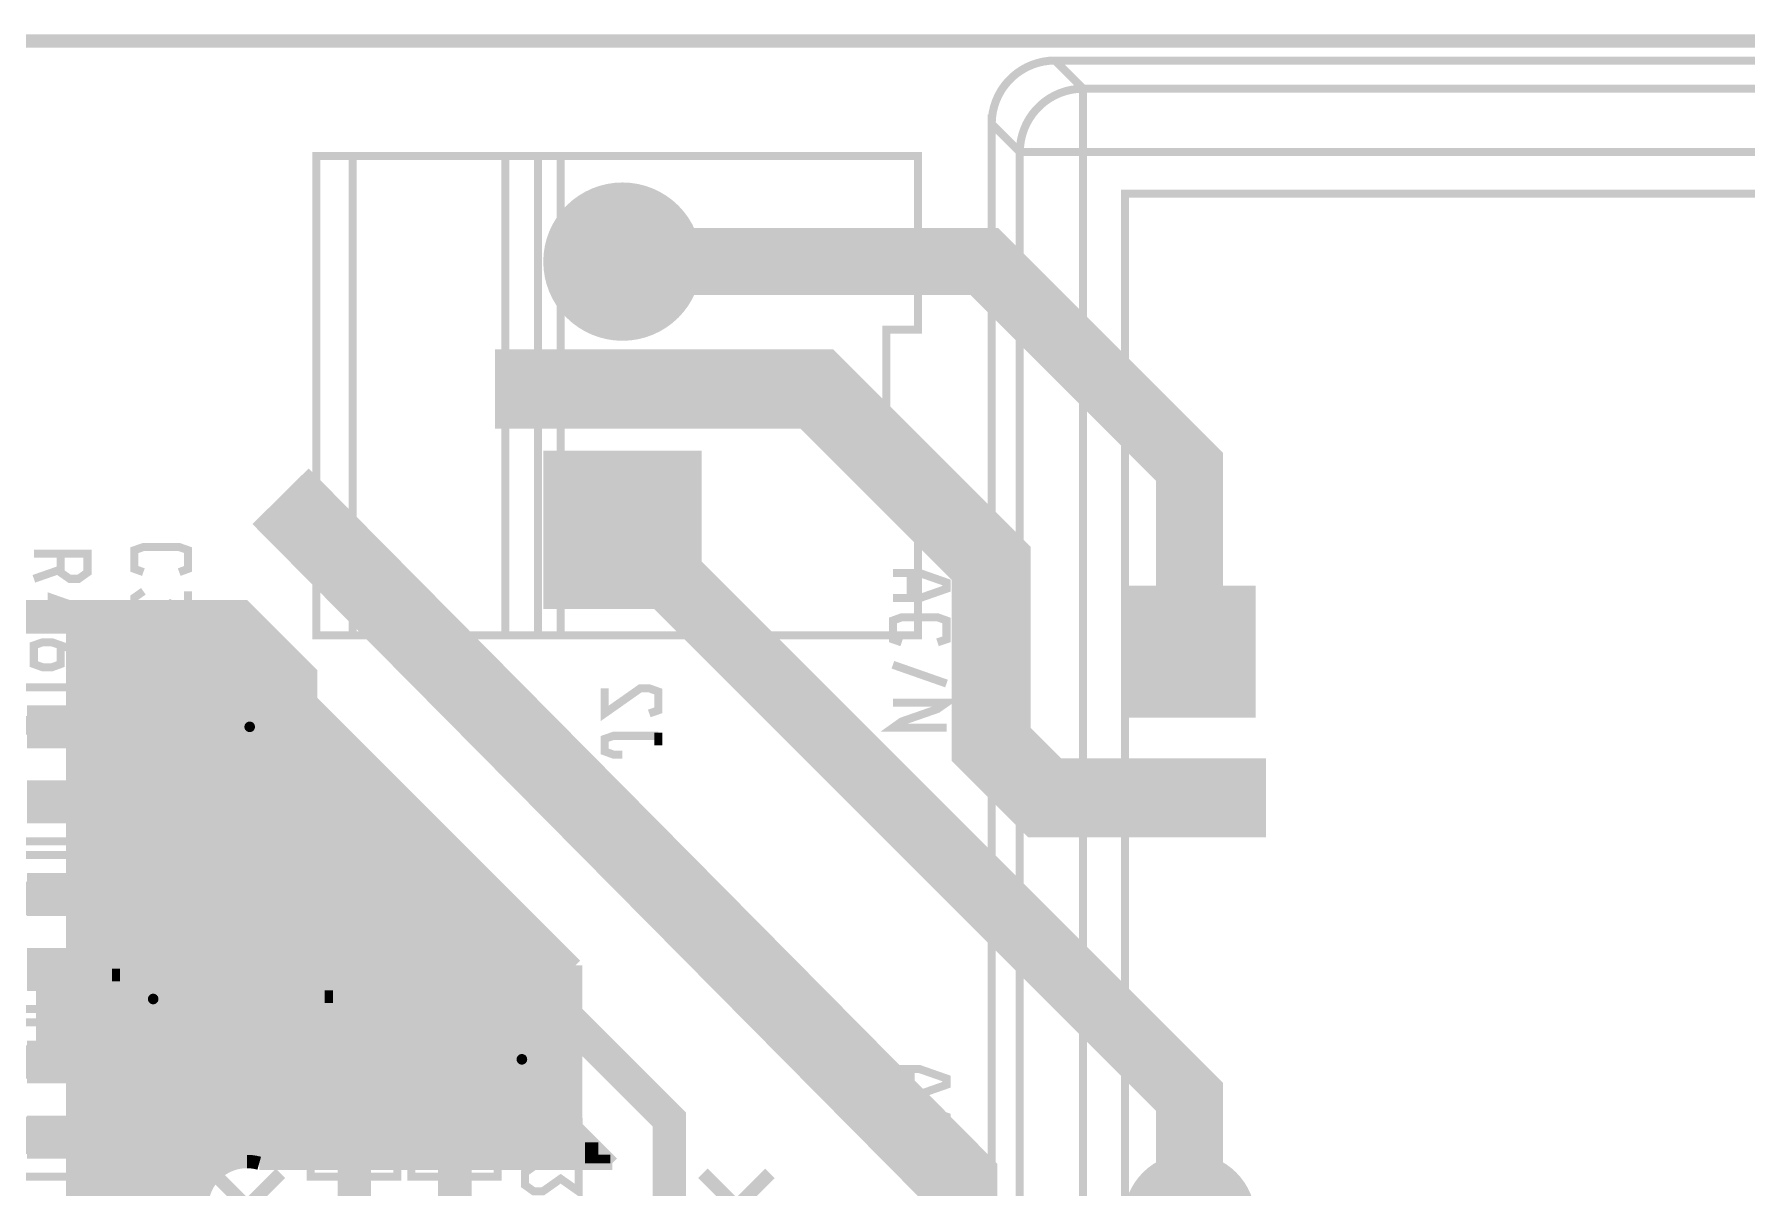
# Model space of a CAD drawing. Extents: x -20 to 155, y -91 to 215.
# Drawn here: x 41.56 to 74, y 193.27 to 215.13 of the extents above; entities that cross this region are included whole.
import ezdxf

# ---------------------------------------------------------------- set-up
doc = ezdxf.new("R2010")
doc.units = 0
doc.header["$MEASUREMENT"] = 0
doc.layers.get('0').update_dxf_attribs({"linetype": 'CONTINUOUS'})
for name, color, linetype in [('25-334-0_BOT', 7, 'CONTINUOUS'), ('25-334-0_DRD', 7, 'CONTINUOUS'), ('25-334-0_DRL', 2, 'CONTINUOUS'), ('25-334-0_IN1', 4, 'CONTINUOUS'), ('25-334-0_IN2', 3, 'CONTINUOUS'), ('25-334-0_SMB', 5, 'CONTINUOUS'), ('25-334-0_SMT', 10, 'CONTINUOUS'), ('25-334-0_SPT', 14, 'CONTINUOUS'), ('25-334-0_SSB', 9, 'CONTINUOUS'), ('25-334-0_SST', 12, 'CONTINUOUS'), ('25-334-0_TOP', 11, 'CONTINUOUS'), ('THRUHOLE_TAP', 15, 'CONTINUOUS')]:
    doc.layers.add(name, color=color, linetype=linetype)

# ---------------------------------------------------------------- blocks, each defined once
blk = doc.blocks.new('ROUND_19')
at = {"const_width": 1.24968}
blk.add_lwpolyline([(-0.62484, 0, 1), (0.62484, 0, 1)], format="xyb", close=True, dxfattribs=at)
blk = doc.blocks.new('ROUND_21')
at = {"const_width": 1.49987}
blk.add_lwpolyline([(-0.749934, 0, 1), (0.749934, 0, 1)], format="xyb", close=True, dxfattribs=at)
blk = doc.blocks.new('SQUARE_22')
blk.add_solid([(1.49987, 1.49987), (1.49987, -1.49987), (-1.49987, 1.49987), (-1.49987, -1.49987)])
blk = doc.blocks.new('SQUARE_46')
blk.add_solid([(1.24968, 1.24968), (1.24968, -1.24968), (-1.24968, 1.24968), (-1.24968, -1.24968)])
blk = doc.blocks.new('ROUND_66')
at = {"const_width": 0.35052}
blk.add_lwpolyline([(-0.17526, 0, 1), (0.17526, 0, 1)], format="xyb", close=True, dxfattribs=at)
blk = doc.blocks.new('ROUND_39')
at = {"const_width": 0.90043}
blk.add_lwpolyline([(-0.450214, 0, 1), (0.450214, 0, 1)], format="xyb", close=True, dxfattribs=at)
blk = doc.blocks.new('ROUND_72')
at = {"const_width": 0.7493}
blk.add_lwpolyline([(-0.37465, 0, 1), (0.37465, 0, 1)], format="xyb", close=True, dxfattribs=at)
blk = doc.blocks.new('ROUND_87')
at = {"const_width": 0.10033}
blk.add_lwpolyline([(-0.050164, 0, 1), (0.050164, 0, 1)], format="xyb", close=True, dxfattribs=at)
blk = doc.blocks.new('RECTANGLE_5')
blk.add_solid([(0.4826, 0.4064), (0.4826, -0.4064), (-0.4826, 0.4064), (-0.4826, -0.4064)])
blk = doc.blocks.new('ROUND_75')
at = {"const_width": 0.10033}
blk.add_lwpolyline([(-0.050164, 0, 1), (0.050164, 0, 1)], format="xyb", close=True, dxfattribs=at)

msp = doc.modelspace()

# ---------------------------------------------------------------- linework, layer by layer
at = {"layer": '25-334-0_BOT'}
for points, const_width in [([(42.291, 203.835), (42.291, 190.07836)], 0.254), ([(45.466, 203.835), (42.291, 203.835)], 0.254), ([(45.60316, 203.69784), (42.291, 203.69784)], 0.254), ([(42.5196, 203.835), (42.5196, 190.0809)], 0.254), ([(42.7482, 203.835), (42.7482, 190.0555)], 0.254), ([(42.9768, 203.835), (42.9768, 190.0555)], 0.254), ([(43.2054, 203.835), (43.2054, 190.0555)], 0.254), ([(43.434, 203.835), (43.434, 190.0555)], 0.254), ([(43.6626, 203.835), (43.6626, 190.0555)], 0.254), ([(43.8912, 203.835), (43.8912, 190.0555)], 0.254), ([(44.1198, 203.835), (44.1198, 190.0555)], 0.254), ([(44.3484, 203.835), (44.3484, 190.0555)], 0.254), ([(44.577, 203.835), (44.577, 190.0555)], 0.254), ([(44.8056, 203.835), (44.8056, 193.25336)], 0.254), ([(45.0342, 203.835), (45.0342, 193.56324)], 0.254), ([(45.2628, 203.835), (45.2628, 193.70294)], 0.254), ([(45.466, 203.835), (51.816, 197.485)], 0.254), ([(45.4914, 203.8096), (45.4914, 193.7639)], 0.254), ([(45.83176, 203.46924), (42.291, 203.46924)], 0.254), ([(45.72, 203.581), (45.72, 193.76136)], 0.254), ([(45.9486, 203.3524), (45.9486, 193.7385)], 0.254), ([(46.06036, 203.24064), (42.291, 203.24064)], 0.254), ([(46.28896, 203.01204), (42.291, 203.01204)], 0.254), ([(46.1772, 203.1238), (46.1772, 193.7385)], 0.254), ([(46.51756, 202.78344), (42.291, 202.78344)], 0.254), ([(46.4058, 202.8952), (46.4058, 193.7385)], 0.254), ([(46.6344, 202.6666), (46.6344, 193.7385)], 0.254), ([(46.74616, 202.55484), (42.291, 202.55484)], 0.254), ([(46.97476, 202.32624), (42.291, 202.32624)], 0.254), ([(46.863, 202.438), (46.863, 193.7385)], 0.254), ([(47.20336, 202.09764), (42.291, 202.09764)], 0.254), ([(45.6438, 197.5358), (45.6438, 202.0062)], 0.3048), ([(47.0916, 202.2094), (47.0916, 193.7385)], 0.254), ([(47.43196, 201.86904), (42.291, 201.86904)], 0.254), ([(47.3202, 201.9808), (47.3202, 193.7385)], 0.254), ([(47.5488, 201.7522), (47.5488, 193.7385)], 0.254), ([(47.66056, 201.64044), (42.291, 201.64044)], 0.254), ([(47.88916, 201.41184), (42.291, 201.41184)], 0.254), ([(47.7774, 201.5236), (47.7774, 193.7385)], 0.254), ([(48.11776, 201.18324), (42.291, 201.18324)], 0.254), ([(48.006, 201.295), (48.006, 193.7385)], 0.254), ([(48.2346, 201.0664), (48.2346, 193.7385)], 0.254), ([(48.34636, 200.95464), (42.291, 200.95464)], 0.254), ([(48.57496, 200.72604), (42.291, 200.72604)], 0.254), ([(48.4632, 200.8378), (48.4632, 193.7385)], 0.254), ([(48.80356, 200.49744), (42.291, 200.49744)], 0.254), ([(48.6918, 200.6092), (48.6918, 193.7385)], 0.254), ([(48.9204, 200.3806), (48.9204, 193.7385)], 0.254), ([(49.03216, 200.26884), (42.291, 200.26884)], 0.254), ([(49.149, 200.152), (49.149, 193.7385)], 0.254), ([(49.26076, 200.04024), (42.291, 200.04024)], 0.254), ([(49.48936, 199.81164), (42.291, 199.81164)], 0.254), ([(49.3776, 199.9234), (49.3776, 193.7385)], 0.254), ([(49.71796, 199.58304), (42.291, 199.58304)], 0.254), ([(49.6062, 199.6948), (49.6062, 193.7385)], 0.254), ([(49.8348, 199.4662), (49.8348, 193.7385)], 0.254), ([(49.94656, 199.35444), (42.291, 199.35444)], 0.254), ([(50.17516, 199.12584), (42.291, 199.12584)], 0.254), ([(50.0634, 199.2376), (50.0634, 193.7385)], 0.254), ([(50.40376, 198.89724), (42.291, 198.89724)], 0.254), ([(50.292, 199.009), (50.292, 193.7385)], 0.254), ([(50.5206, 198.7804), (50.5206, 193.7385)], 0.254), ([(50.63236, 198.66864), (42.291, 198.66864)], 0.254), ([(50.86096, 198.44004), (42.291, 198.44004)], 0.254), ([(50.7492, 198.5518), (50.7492, 193.7385)], 0.254), ([(51.08956, 198.21144), (42.291, 198.21144)], 0.254), ([(50.9778, 198.3232), (50.9778, 193.7385)], 0.254), ([(51.2064, 198.0946), (51.2064, 193.7385)], 0.254), ([(51.31816, 197.98284), (42.291, 197.98284)], 0.254), ([(51.435, 197.866), (51.435, 193.7385)], 0.254), ([(51.54676, 197.75424), (42.291, 197.75424)], 0.254), ([(51.77536, 197.52564), (42.291, 197.52564)], 0.254), ([(51.6636, 197.6374), (51.6636, 193.7385)], 0.254), ([(51.816, 197.485), (51.816, 194.437)], 0.254), ([(51.816, 197.29704), (42.291, 197.29704)], 0.254), ([(51.816, 197.06844), (42.291, 197.06844)], 0.254), ([(51.816, 196.83984), (42.291, 196.83984)], 0.254), ([(51.816, 196.61124), (42.291, 196.61124)], 0.254), ([(51.816, 196.38264), (42.291, 196.38264)], 0.254), ([(51.816, 196.15404), (42.291, 196.15404)], 0.254), ([(51.816, 195.92544), (42.291, 195.92544)], 0.254), ([(51.816, 195.69684), (42.291, 195.69684)], 0.254), ([(51.816, 195.46824), (42.291, 195.46824)], 0.254), ([(51.816, 195.23964), (42.291, 195.23964)], 0.254), ([(51.816, 195.01104), (42.291, 195.01104)], 0.254), ([(51.816, 194.78244), (42.291, 194.78244)], 0.254), ([(51.816, 194.55384), (42.291, 194.55384)], 0.254), ([(51.92776, 194.32524), (42.291, 194.32524)], 0.254), ([(51.816, 194.437), (52.5145, 193.7385)], 0.254), ([(51.8922, 194.3608), (51.8922, 193.7385)], 0.254), ([(52.15636, 194.09664), (42.291, 194.09664)], 0.254), ([(52.1208, 194.1322), (52.1208, 193.7385)], 0.254), ([(52.3494, 193.9036), (52.3494, 193.7385)], 0.254), ([(52.38496, 193.86804), (42.291, 193.86804)], 0.254), ([(45.1358, 193.63944), (42.291, 193.63944)], 0.254), ([(52.5145, 193.7385), (45.82414, 193.7385)], 0.254), ([(44.8945, 193.41084), (42.291, 193.41084)], 0.254), ([(44.77766, 193.18224), (42.291, 193.18224)], 0.254)]:
    msp.add_lwpolyline(points, dxfattribs=dict(at, const_width=const_width))
at = {"layer": '25-334-0_BOT', "const_width": 0.254}
for points in [[(45.593, 193.77152, 0.4142136), (44.73448, 192.913)], [(45.82414, 193.7385, 0.0683584), (45.593, 193.77025)]]:
    msp.add_lwpolyline(points, format="xyb", dxfattribs=at)
at = {"layer": '25-334-0_DRD', "const_width": 0.254}
for points in [[(-15.99946, -4.99872), (155.00096, -4.99872), (155.00096, 215.00084), (-4.99872, 215.00084), (-4.99872, 189.35954), (-15.99946, 189.35954), (-15.99946, -4.99872)], [(52.705, 212.09), (52.705, 209.55)], [(53.975, 210.82), (51.435, 210.82)], [(52.705, 207.01), (52.705, 204.47)], [(53.975, 205.74), (51.435, 205.74)], [(62.8142, 203.1746), (63.4492, 203.8096)], [(62.8142, 203.6826), (62.8142, 203.1746)], [(63.4492, 203.0476), (62.8142, 203.6826)], [(63.4492, 203.8096), (64.0842, 203.1746)], [(64.0842, 203.6826), (63.4492, 203.0476)], [(64.0842, 203.1746), (64.0842, 203.6826)], [(46.2788, 202.6412), (45.0088, 201.3712)], [(46.2788, 201.3712), (45.0088, 202.6412)], [(44.45, 197.485), (43.18, 196.215)], [(44.45, 196.215), (43.18, 197.485)], [(51.435, 196.342), (50.165, 195.072)], [(51.435, 195.072), (50.165, 196.342)], [(46.228, 193.548), (44.958, 192.278)], [(46.228, 192.278), (44.958, 193.548)], [(55.499, 193.548), (54.229, 192.278)], [(55.499, 192.278), (54.229, 193.548)]]:
    msp.add_lwpolyline(points, dxfattribs=at)
at = {"layer": '25-334-0_DRL'}
for points, const_width in [([(-15.99946, -4.99872), (155.00096, -4.99872), (155.00096, 215.00084), (-4.99872, 215.00084), (-4.99872, 189.35954), (-15.99946, 189.35954), (-15.99946, -4.99872)], 0.254), ([(50.292, 208.407), (56.388, 208.407), (59.69, 205.105), (59.69, 201.676), (60.706, 200.66), (64.897, 200.66)], 1.4986), ([(66.167, 188.976), (61.468, 188.976), (59.055, 191.389), (59.055, 193.421), (46.228, 206.375)], 1.4986)]:
    msp.add_lwpolyline(points, dxfattribs=dict(at, const_width=const_width))
at = {"layer": '25-334-0_SSB', "const_width": 0.1524}
for points in [[(51.5366, 212.81898), (51.5366, 203.74102), (58.3057, 203.74102), (58.3057, 207.03032), (57.70372, 207.03032), (57.70372, 209.52968), (58.3057, 209.52968), (58.3057, 212.81898), (51.5366, 212.81898), (51.1048, 212.81898), (50.48504, 212.81898), (50.48504, 203.74102), (47.59452, 203.74102), (46.90364, 203.74102), (46.90364, 212.81898), (47.59452, 212.81898), (47.59452, 203.74102)], [(50.48504, 212.81898), (47.59452, 212.81898)], [(51.1048, 203.74102), (51.1048, 212.81898)], [(53.27396, 211.38896), (53.27396, 210.25104), (52.9844, 210.5406), (52.9844, 211.0994), (52.4256, 211.0994), (52.13604, 211.38896), (53.27396, 211.38896), (52.9844, 211.0994)], [(52.13604, 211.38896), (52.13604, 210.25104)], [(52.4256, 211.0994), (52.4256, 210.5406), (52.13604, 210.25104), (53.27396, 210.25104)], [(52.9844, 210.5406), (52.4256, 210.5406)], [(53.27396, 206.30896), (53.27396, 205.17104), (52.9844, 205.4606), (52.9844, 206.0194), (52.4256, 206.0194), (52.13604, 206.30896), (53.27396, 206.30896), (52.9844, 206.0194)], [(52.13604, 206.30896), (52.13604, 205.17104)], [(52.4256, 206.0194), (52.4256, 205.4606), (52.13604, 205.17104), (53.27396, 205.17104)], [(52.9844, 205.4606), (52.4256, 205.4606)], [(50.48504, 203.74102), (51.1048, 203.74102), (51.5366, 203.74102)], [(52.36718, 202.73518), (52.36718, 202.2602), (53.04282, 202.73518), (53.213, 202.73518), (53.38318, 202.67422), (53.38318, 202.31862), (53.213, 202.2602)], [(52.705, 201.48042), (52.53482, 201.48042), (52.36718, 201.54138), (52.36718, 201.7776), (52.53482, 201.83602), (53.38318, 201.83602)], [(53.38318, 201.89698), (53.38318, 201.65822)]]:
    msp.add_lwpolyline(points, dxfattribs=at)
at = {"layer": '25-334-0_SST', "const_width": 0.1524}
for points in [[(60.89904, 214.63, 0.4142136), (59.70016, 213.43112)], [(61.43244, 214.0966, 0.4142136), (60.23356, 212.89772)]]:
    msp.add_lwpolyline(points, format="xyb", dxfattribs=at)
for points in [[(60.23102, 212.89772), (61.43244, 212.89772), (61.43244, 214.0966), (60.89904, 214.63)], [(60.89904, 214.63), (104.20096, 214.63), (103.66756, 214.0966)], [(104.86644, 212.89772), (103.66756, 212.89772), (61.43244, 212.89772), (61.43244, 190.96228), (103.66756, 190.96228), (103.66756, 212.89772), (103.66756, 214.0966), (61.43244, 214.0966)], [(59.70016, 190.42888), (59.70016, 213.43112), (60.23102, 212.89772), (60.23102, 190.96228), (59.70016, 190.42888)], [(62.22492, 191.75476), (100.8761, 191.75476), (102.87508, 193.75374), (102.87508, 212.10524), (62.22492, 212.10524), (62.22492, 191.75476)], [(42.0624, 205.28534), (42.0624, 204.92974), (42.23258, 204.81036), (42.40276, 204.81036), (42.5704, 204.92974), (42.5704, 205.28534), (41.5544, 205.28534)], [(43.62958, 204.93736), (43.4594, 204.99832), (43.4594, 205.35392), (43.62958, 205.41234), (44.30776, 205.41234), (44.4754, 205.35392), (44.4754, 204.99832), (44.30776, 204.93736)], [(42.0624, 204.98816), (41.5544, 204.81036)], [(57.82818, 204.4446), (58.33618, 204.4446), (58.84418, 204.6224), (58.84418, 204.74178), (58.33618, 204.91958), (57.82818, 204.91958)], [(58.166, 204.4446), (58.166, 204.91958)], [(41.89476, 203.97216), (41.89476, 204.44714), (42.5704, 204.21092), (42.5704, 204.09154), (41.5544, 204.09154)], [(43.62958, 204.57414), (43.4594, 204.45476), (43.4594, 204.21854), (43.62958, 204.09916), (43.79976, 204.09916), (44.13758, 204.33792), (44.4754, 204.09916), (44.4754, 204.57414)], [(57.99582, 203.6064), (57.82818, 203.66482), (57.82818, 204.02042), (57.99582, 204.08138), (58.674, 204.08138), (58.84418, 204.02042), (58.84418, 203.66482), (58.674, 203.6064)], [(43.62958, 203.73594), (43.4594, 203.67752), (43.4594, 203.32192), (43.62958, 203.26096), (43.9674, 203.26096), (44.13758, 203.38034), (44.13758, 203.73594), (44.4754, 203.73594), (44.4754, 203.26096)], [(42.0624, 203.55052), (42.0624, 203.19492), (41.89476, 203.13396), (41.72458, 203.13396), (41.5544, 203.19492), (41.5544, 203.55052), (41.72458, 203.60894), (41.89476, 203.60894), (42.5704, 203.37272)], [(58.84418, 202.82662), (57.82818, 203.18222)], [(41.0845, 202.7555), (41.0845, 199.8345), (42.7228, 199.8345), (42.7228, 202.7555), (41.0845, 202.7555)], [(42.9895, 202.7555), (42.9895, 199.8345), (44.6278, 199.8345), (44.6278, 202.7555), (42.9895, 202.7555)], [(58.84418, 201.98842), (57.82818, 201.98842), (57.99582, 202.1078), (58.674, 202.34402), (58.84418, 202.4634), (57.82818, 202.4634)], [(45.65142, 202.26528), (45.65142, 201.90968), (45.81906, 201.7903), (45.98924, 201.7903), (46.15942, 201.90968), (46.15942, 202.26528), (45.14342, 202.26528)], [(45.65142, 201.9681), (45.14342, 201.7903)], [(45.48124, 200.9521), (45.48124, 201.42708), (46.15942, 201.19086), (46.15942, 201.07148), (45.14342, 201.07148)], [(45.14342, 200.41108), (45.31106, 200.53046), (45.48124, 200.58888), (45.81906, 200.58888), (45.98924, 200.53046), (46.15942, 200.41108), (46.15942, 200.2917), (45.98924, 200.17486), (45.81906, 200.1139), (45.48124, 200.1139), (45.31106, 200.17486), (45.14342, 200.2917), (45.14342, 200.41108)], [(42.7355, 196.6595), (42.7355, 199.5805), (41.0972, 199.5805), (41.0972, 196.6595), (42.7355, 196.6595)], [(46.5455, 196.6595), (46.5455, 199.5805), (44.9072, 199.5805), (44.9072, 196.6595), (46.5455, 196.6595)], [(43.61942, 199.21728), (43.61942, 198.86168), (43.78706, 198.7423), (43.95724, 198.7423), (44.12742, 198.86168), (44.12742, 199.21728), (43.11142, 199.21728)], [(43.61942, 198.9201), (43.11142, 198.7423)], [(47.31258, 198.33336), (47.1424, 198.39432), (47.1424, 198.74992), (47.31258, 198.80834), (47.99076, 198.80834), (48.1584, 198.74992), (48.1584, 198.39432), (47.99076, 198.33336)], [(49.5554, 198.80834), (49.5554, 198.45274), (49.72558, 198.33336), (49.89576, 198.33336), (50.0634, 198.45274), (50.0634, 198.80834), (49.0474, 198.80834)], [(49.5554, 198.51116), (49.0474, 198.33336)], [(43.44924, 197.9041), (43.44924, 198.37908), (44.12742, 198.14286), (44.12742, 198.02348), (43.11142, 198.02348)], [(47.31258, 197.97014), (47.1424, 197.85076), (47.1424, 197.61454), (47.31258, 197.49516), (47.48276, 197.49516), (47.82058, 197.73392), (48.1584, 197.49516), (48.1584, 197.97014)], [(49.21758, 197.97014), (49.0474, 197.85076), (49.0474, 197.61454), (49.21758, 197.49516), (49.38776, 197.49516), (49.72558, 197.73392), (50.0634, 197.49516), (50.0634, 197.97014)], [(43.11142, 197.18528), (43.11142, 197.4215)], [(43.11142, 197.30466), (44.12742, 197.30466), (43.95724, 197.4215)], [(47.1424, 196.77634), (47.1424, 197.01256)], [(47.1424, 196.89572), (48.1584, 196.89572), (47.99076, 197.01256)], [(49.5554, 197.07352), (49.5554, 196.71792), (49.38776, 196.65696), (49.21758, 196.65696), (49.0474, 196.71792), (49.0474, 197.07352), (49.21758, 197.13194), (49.38776, 197.13194), (50.0634, 196.89572)], [(42.7355, 193.4845), (42.7355, 196.4055), (41.0972, 196.4055), (41.0972, 193.4845), (42.7355, 193.4845)], [(42.9895, 196.4055), (42.9895, 193.4845), (44.6278, 193.4845), (44.6278, 196.4055), (42.9895, 196.4055)], [(46.7995, 196.4055), (46.7995, 193.4845), (48.4378, 193.4845), (48.4378, 196.4055), (46.7995, 196.4055)], [(48.7045, 196.4055), (48.7045, 193.4845), (50.3428, 193.4845), (50.3428, 196.4055), (48.7045, 196.4055)], [(57.82818, 195.0466), (58.33618, 195.0466), (58.84418, 195.2244), (58.84418, 195.34378), (58.33618, 195.52158), (57.82818, 195.52158)], [(58.166, 195.0466), (58.166, 195.52158)], [(57.99582, 194.2084), (57.82818, 194.26682), (57.82818, 194.62242), (57.99582, 194.68338), (58.674, 194.68338), (58.84418, 194.62242), (58.84418, 194.26682), (58.674, 194.2084)], [(51.36642, 194.51828), (51.36642, 194.16268), (51.53406, 194.0433), (51.70424, 194.0433), (51.87442, 194.16268), (51.87442, 194.51828), (50.85842, 194.51828)], [(51.36642, 194.2211), (50.85842, 194.0433)], [(51.02606, 193.68008), (50.85842, 193.5607), (50.85842, 193.32448), (51.02606, 193.2051), (51.19624, 193.2051), (51.53406, 193.44386), (51.87442, 193.2051), (51.87442, 193.68008)], [(58.84418, 193.42862), (57.82818, 193.78422)]]:
    msp.add_lwpolyline(points, dxfattribs=at)
at = {"layer": '25-334-0_TOP'}
for points, const_width in [([(63.4492, 203.4286), (63.4492, 206.93126), (59.563, 210.82), (52.705, 210.82)], 1.27), ([(52.705, 205.74), (63.4492, 194.99326), (63.4492, 192.67932)], 1.27), ([(45.72, 198.8312), (45.72, 198.882), (46.609, 199.771), (46.609, 202.946), (45.466, 204.089), (38.354, 204.089), (37.719, 203.454), (37.719, 199.517), (38.481, 198.755), (39.57574, 198.755)], 0.635), ([(39.57574, 201.295), (40.64, 201.295), (41.402, 202.057), (41.8592, 202.057), (41.91, 202.0062)], 0.3048), ([(43.815, 202.0062), (41.91, 202.0062)], 0.3048), ([(45.6438, 202.0062), (43.815, 202.0062)], 0.3048), ([(41.91, 197.4088), (43.1038, 197.4088), (44.069, 198.374), (44.069, 200.3298), (43.815, 200.5838)], 0.635), ([(43.815, 200.5838), (41.91, 200.5838)], 0.635), ([(41.91, 198.8312), (41.8338, 198.755), (39.57574, 198.755)], 0.635), ([(41.91, 197.4088), (41.91, 195.6562)], 0.635), ([(45.72, 197.4088), (50.7492, 197.4088), (53.594, 194.564), (53.594, 188.849), (49.53, 188.849), (49.53, 186.7662)], 0.635), ([(43.815, 195.6562), (43.815, 196.85)], 0.3048), ([(41.91, 195.6562), (41.1988, 195.6562), (40.64, 196.215), (39.57574, 196.215)], 0.635), ([(47.625, 195.6562), (43.815, 195.6562)], 0.3048), ([(49.53, 195.6562), (50.7492, 195.6562), (50.8, 195.707)], 0.3048), ([(41.91, 194.2338), (41.3512, 194.2338), (40.64, 194.945), (39.57574, 194.945)], 0.635), ([(43.815, 194.2338), (41.91, 194.2338)], 0.635), ([(47.625, 194.2338), (43.815, 194.2338)], 0.635), ([(47.625, 194.2338), (47.625, 191.8208)], 0.635), ([(49.53, 194.2338), (49.53, 191.8208)], 0.635)]:
    msp.add_lwpolyline(points, dxfattribs=dict(at, const_width=const_width))

# ---------------------------------------------------------------- block references
at = {"layer": '25-334-0_BOT'}
for name, p in [('ROUND_21', (52.705, 210.82)), ('SQUARE_22', (52.705, 205.74)), ('SQUARE_46', (63.4492, 203.4286)), ('ROUND_66', (45.6438, 202.0062)), ('ROUND_66', (43.815, 196.85)), ('ROUND_66', (50.8, 195.707)), ('ROUND_19', (63.4492, 192.67932))]:
    msp.add_blockref(name, p, dxfattribs=at)
at = {"layer": '25-334-0_DRL'}
for name, p in [('ROUND_39', (52.705, 210.82)), ('ROUND_39', (52.705, 205.74)), ('ROUND_72', (63.4492, 203.4286)), ('ROUND_87', (45.6438, 202.0062)), ('ROUND_87', (43.815, 196.85)), ('ROUND_87', (50.8, 195.707)), ('ROUND_72', (63.4492, 192.67932))]:
    msp.add_blockref(name, p, dxfattribs=at)
at = {"layer": '25-334-0_IN1'}
for name, p in [('ROUND_21', (52.705, 210.82)), ('SQUARE_22', (52.705, 205.74)), ('SQUARE_46', (63.4492, 203.4286)), ('ROUND_66', (45.6438, 202.0062)), ('ROUND_66', (43.815, 196.85)), ('ROUND_66', (50.8, 195.707)), ('ROUND_19', (63.4492, 192.67932))]:
    msp.add_blockref(name, p, dxfattribs=at)
at = {"layer": '25-334-0_IN2'}
for name, p in [('ROUND_21', (52.705, 210.82)), ('SQUARE_22', (52.705, 205.74)), ('SQUARE_46', (63.4492, 203.4286)), ('ROUND_66', (45.6438, 202.0062)), ('ROUND_66', (43.815, 196.85)), ('ROUND_66', (50.8, 195.707)), ('ROUND_19', (63.4492, 192.67932))]:
    msp.add_blockref(name, p, dxfattribs=at)
at = {"layer": '25-334-0_SMB'}
for name, p in [('ROUND_21', (52.705, 210.82)), ('SQUARE_22', (52.705, 205.74)), ('SQUARE_46', (63.4492, 203.4286)), ('ROUND_19', (63.4492, 192.67932))]:
    msp.add_blockref(name, p, dxfattribs=at)
at = {"layer": '25-334-0_SMT'}
for name, p in [('ROUND_21', (52.705, 210.82)), ('SQUARE_22', (52.705, 205.74)), ('SQUARE_46', (63.4492, 203.4286)), ('RECTANGLE_5', (41.91, 202.0062)), ('RECTANGLE_5', (43.815, 202.0062)), ('RECTANGLE_5', (41.91, 200.5838)), ('RECTANGLE_5', (43.815, 200.5838)), ('RECTANGLE_5', (41.91, 198.8312)), ('RECTANGLE_5', (45.72, 198.8312)), ('RECTANGLE_5', (41.91, 197.4088)), ('RECTANGLE_5', (45.72, 197.4088)), ('RECTANGLE_5', (41.91, 195.6562)), ('RECTANGLE_5', (43.815, 195.6562)), ('RECTANGLE_5', (47.625, 195.6562)), ('RECTANGLE_5', (49.53, 195.6562)), ('RECTANGLE_5', (41.91, 194.2338)), ('RECTANGLE_5', (43.815, 194.2338)), ('RECTANGLE_5', (47.625, 194.2338)), ('RECTANGLE_5', (49.53, 194.2338)), ('ROUND_19', (63.4492, 192.67932))]:
    msp.add_blockref(name, p, dxfattribs=at)
at = {"layer": '25-334-0_SPT'}
for p in [(41.91, 202.0062), (43.815, 202.0062), (41.91, 200.5838), (43.815, 200.5838), (41.91, 198.8312), (45.72, 198.8312), (41.91, 197.4088), (45.72, 197.4088), (41.91, 195.6562), (43.815, 195.6562), (47.625, 195.6562), (49.53, 195.6562), (41.91, 194.2338), (43.815, 194.2338), (47.625, 194.2338), (49.53, 194.2338)]:
    msp.add_blockref('RECTANGLE_5', p, dxfattribs=at)
at = {"layer": '25-334-0_TOP'}
for name, p in [('ROUND_21', (52.705, 210.82)), ('SQUARE_22', (52.705, 205.74)), ('SQUARE_46', (63.4492, 203.4286)), ('RECTANGLE_5', (41.91, 202.0062)), ('RECTANGLE_5', (43.815, 202.0062)), ('ROUND_66', (45.6438, 202.0062)), ('RECTANGLE_5', (41.91, 200.5838)), ('RECTANGLE_5', (43.815, 200.5838)), ('RECTANGLE_5', (41.91, 198.8312)), ('RECTANGLE_5', (45.72, 198.8312)), ('RECTANGLE_5', (41.91, 197.4088)), ('RECTANGLE_5', (45.72, 197.4088)), ('ROUND_66', (43.815, 196.85)), ('RECTANGLE_5', (41.91, 195.6562)), ('RECTANGLE_5', (43.815, 195.6562)), ('RECTANGLE_5', (47.625, 195.6562)), ('RECTANGLE_5', (49.53, 195.6562)), ('ROUND_66', (50.8, 195.707)), ('RECTANGLE_5', (41.91, 194.2338)), ('RECTANGLE_5', (43.815, 194.2338)), ('RECTANGLE_5', (47.625, 194.2338)), ('RECTANGLE_5', (49.53, 194.2338)), ('ROUND_19', (63.4492, 192.67932))]:
    msp.add_blockref(name, p, dxfattribs=at)
at = {"layer": 'THRUHOLE_TAP'}
for name, p in [('ROUND_39', (52.705, 210.82)), ('ROUND_39', (52.705, 205.74)), ('ROUND_72', (63.4492, 203.4286)), ('ROUND_75', (45.6438, 202.0062)), ('ROUND_75', (43.815, 196.85)), ('ROUND_75', (50.8, 195.707)), ('ROUND_72', (63.4492, 192.67932))]:
    msp.add_blockref(name, p, dxfattribs=at)

doc.saveas('drawing.dxf')
